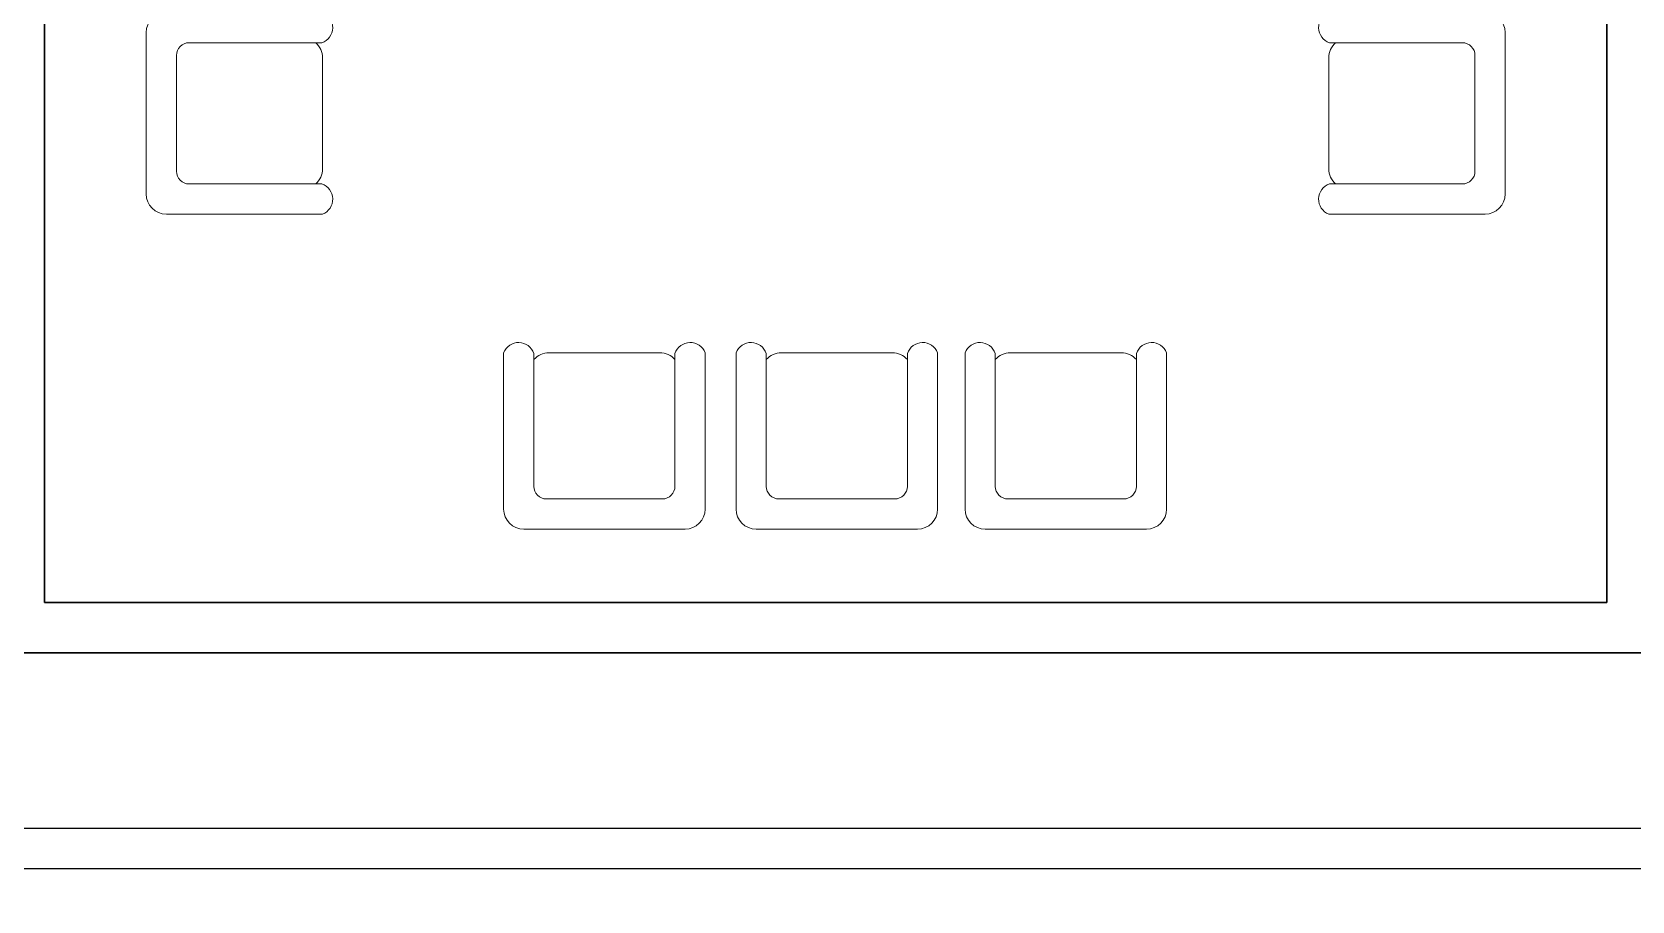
# Model space of a CAD drawing. Extents: x -59 to 582, y -1177 to 100.
# Drawn here: x 226.26 to 231.022, y -885.886 to -883.301 of the extents above; entities that cross this region are included whole.
import ezdxf

# ---------------------------------------------------------------- set-up
doc = ezdxf.new("R2010")
doc.units = 0
doc.header["$LTSCALE"] = 0.15
doc.layers.get('0').update_dxf_attribs({"color": 252})
doc.layers.add('0 sockets', color=252, linetype='Continuous')
doc.layers.add('00', color=252, linetype='Continuous')
doc.layers.add('FUR', color=252, linetype='Continuous', lineweight=9)
doc.layers.add('wall', color=252, linetype='Continuous', lineweight=30)
doc.styles.add('ROMAND', font='ROMAND.SHX')

# ---------------------------------------------------------------- blocks, each defined once
blk = doc.blocks.new('WQ')
h = blk.add_hatch(color=6)
h.dxf.hatch_style = 1
h.paths.add_polyline_path([(-126.0910845079425, 5.000000000000028), (-126.0910845079425, -169.5214532968348), (126.0910845079425, -169.5214532968348), (126.0910845079425, 5.000000000000028)])
h.paths.add_polyline_path([(121.0910845079425, 0), (121.0910845079425, -164.5214532968348), (-121.0910845079425, -164.5214532968348), (-121.0910845079425, 0)], flags=16)
at = {"layer": '0 sockets', "color": 3, "style": 'ROMAND'}
blk.add_attdef('ACCESS_CONTROL', (-48.66347338469924, 7.621839835862573), '', height=7.972657249319491, dxfattribs=at)
blk = doc.blocks.new('ARCH')
at = {"layer": 'FUR'}
for p, q in [((56.17741161259846, 350.3700792609097), (56.17741161259846, 349.8900792609098)), ((56.70033669830769, 350.3400792609097), (56.30491161259846, 350.3400792609097)), ((59.69966330169228, 350.3400792609097), (60.09508838740152, 350.3400792609097)), ((60.22258838740157, 350.3700792609097), (60.22258838740157, 349.8900792609098)), ((56.26741161259844, 350.3025792609097), (56.26741161259849, 349.9575792609098)), ((56.70241161259844, 349.9650792609097), (56.70241161259844, 350.2950792609097)), ((59.69758838740154, 349.9650792609097), (59.69758838740154, 350.2950792609097)), ((60.13258838740154, 350.3025792609097), (60.13258838740154, 349.9575792609098)), ((56.30491161259846, 349.9200792609097), (56.70033669830769, 349.9200792609097)), ((60.09508838740152, 349.9200792609097), (59.69966330169228, 349.9200792609097)), ((56.23741161259846, 349.8300792609097), (56.70241161259844, 349.8300792609097)), ((60.16258838740151, 349.8300792609097), (59.69758838740154, 349.8300792609097)), ((57.2413061602328, 349.4178356370814), (57.2413061602328, 348.9528356370814)), ((57.33130616023277, 349.4157607227906), (57.33130616023277, 349.0203356370814)), ((57.70630616023277, 349.4178356370814), (57.37630616023279, 349.4178356370814)), ((57.75130616023279, 349.0203356370815), (57.75130616023279, 349.4157607227906)), ((57.84130616023276, 348.9528356370814), (57.84130616023276, 349.4178356370814)), ((57.93311276839444, 349.4178356370814), (57.93311276839444, 348.9528356370814)), ((58.02311276839441, 349.4157607227906), (58.02311276839441, 349.0203356370814)), ((58.39811276839441, 349.4178356370814), (58.06811276839443, 349.4178356370814)), ((58.44311276839443, 349.0203356370815), (58.44311276839443, 349.4157607227906)), ((58.5331127683944, 348.9528356370814), (58.5331127683944, 349.4178356370814)), ((58.61476409320989, 349.4178356370814), (58.61476409320989, 348.9528356370814)), ((58.70476409320986, 349.4157607227906), (58.70476409320986, 349.0203356370814)), ((59.07976409320986, 349.4178356370814), (58.74976409320988, 349.4178356370814)), ((59.12476409320988, 349.0203356370815), (59.12476409320988, 349.4157607227906)), ((59.21476409320985, 348.9528356370814), (59.21476409320985, 349.4178356370814)), ((57.36880616023274, 348.9828356370813), (57.71380616023276, 348.9828356370815)), ((58.06061276839438, 348.9828356370813), (58.40561276839441, 348.9828356370815)), ((58.74226409320983, 348.9828356370813), (59.08726409320985, 348.9828356370815)), ((57.30130616023274, 348.8928356370814), (57.78130616023276, 348.8928356370814)), ((57.99311276839438, 348.8928356370814), (58.4731127683944, 348.8928356370814)), ((58.67476409320983, 348.8928356370814), (59.15476409320985, 348.8928356370814))]:
    blk.add_line(p, q, dxfattribs=at)
for centre, major_axis, ratio, start_param, end_param in [((56.23741161259846, 350.3700792609097), (0.04242640687119543, 0.04242640687119543), 0.999999999999954, 0.7853981633974713, 2.356194490192322), ((56.68483801946968, 350.385460494963), (-0.03390918349108824, 0.03390918349108824), 0.9999999999999523, 2.685296435216767, 5.122584158944666), ((56.30491161259852, 350.3025792609097), (-0.02651650429449858, 0.02651650429449859), 0.9999999999998453, -0.7853981633975257, 0.7853981633975256), ((56.64241161259849, 350.2950792609097), (-0.04242640687119512, 0.04242640687119513), 0.9999999999999473, 3.926990816987268, 4.775052895786141), ((56.30491161259852, 349.9575792609098), (0.02651650429449859, 0.02651650429449859), 0.9999999999998453, 2.356194490192268, 3.926990816987319), ((56.64241161259849, 349.9650792609097), (0.04242640687119514, 0.04242640687119513), 0.9999999999999473, 4.649725064983238, 5.497787143782111), ((56.68483801946968, 349.8746980268564), (0.03390918349108822, 0.03390918349108822), 0.9999999999999527, 4.302193801824713, 6.739481525552612), ((56.23741161259846, 349.8900792609098), (-0.04242640687119544, 0.04242640687119545), 0.9999999999999538, 0.7853981633974714, 2.356194490192322), ((57.28592492617946, 349.4002620439525), (0.03390918349108824, 0.03390918349108824), 0.9999999999999521, 5.826889088806561, 8.264176812534458), ((57.79668739428604, 349.4002620439525), (-0.03390918349108823, 0.03390918349108824), 0.9999999999999526, 4.302193801824714, 6.739481525552611), ((57.9777315343411, 349.4002620439525), (0.03390918349108824, 0.03390918349108824), 0.9999999999999521, 5.826889088806561, 8.264176812534458), ((58.48849400244774, 349.4002620439525), (-0.03390918349108823, 0.03390918349108824), 0.9999999999999526, 4.302193801824714, 6.739481525552611), ((58.65938285915655, 349.4002620439525), (0.03390918349108824, 0.03390918349108824), 0.9999999999999521, 5.826889088806561, 8.264176812534458), ((59.17014532726313, 349.4002620439525), (-0.03390918349108823, 0.03390918349108824), 0.9999999999999526, 4.302193801824714, 6.739481525552611), ((57.37630616023279, 349.3578356370813), (0.04242640687119514, 0.04242640687119514), 0.9999999999999472, 0.7853981633974747, 1.633460242196348), ((57.70630616023277, 349.3578356370813), (-0.04242640687119512, 0.04242640687119513), 0.9999999999999473, 4.649725064983238, 5.497787143782111), ((58.06811276839443, 349.3578356370813), (0.04242640687119514, 0.04242640687119514), 0.9999999999999472, 0.7853981633974747, 1.633460242196348), ((58.39811276839441, 349.3578356370813), (-0.04242640687119512, 0.04242640687119513), 0.9999999999999473, 4.649725064983238, 5.497787143782111), ((58.74976409320988, 349.3578356370813), (0.04242640687119514, 0.04242640687119514), 0.9999999999999472, 0.7853981633974747, 1.633460242196348), ((59.07976409320986, 349.3578356370813), (-0.04242640687119512, 0.04242640687119513), 0.9999999999999473, 4.649725064983238, 5.497787143782111), ((57.36880616023279, 349.0203356370814), (0.02651650429449859, 0.02651650429449859), 0.9999999999998453, 2.356194490192268, 3.926990816987319), ((57.71380616023276, 349.0203356370815), (-0.02651650429449858, 0.02651650429449859), 0.9999999999998453, 2.356194490192268, 3.926990816987319), ((58.06061276839444, 349.0203356370814), (0.02651650429449859, 0.02651650429449859), 0.9999999999998453, 2.356194490192268, 3.926990816987319), ((58.40561276839441, 349.0203356370815), (-0.02651650429449858, 0.02651650429449859), 0.9999999999998453, 2.356194490192268, 3.926990816987319), ((58.74226409320988, 349.0203356370814), (0.02651650429449859, 0.02651650429449859), 0.9999999999998453, 2.356194490192268, 3.926990816987319), ((59.08726409320985, 349.0203356370815), (-0.02651650429449858, 0.02651650429449859), 0.9999999999998453, 2.356194490192268, 3.926990816987319), ((57.3013061602328, 348.9528356370814), (-0.04242640687119544, 0.04242640687119545), 0.9999999999999538, 0.7853981633974714, 2.356194490192322), ((57.78130616023276, 348.9528356370814), (0.04242640687119543, 0.04242640687119543), 0.999999999999954, 3.926990816987264, 5.497787143782115), ((57.99311276839444, 348.9528356370814), (-0.04242640687119544, 0.04242640687119545), 0.9999999999999538, 0.7853981633974714, 2.356194490192322), ((58.4731127683944, 348.9528356370814), (0.04242640687119543, 0.04242640687119543), 0.999999999999954, 3.926990816987264, 5.497787143782115), ((58.67476409320989, 348.9528356370814), (-0.04242640687119544, 0.04242640687119545), 0.9999999999999538, 0.7853981633974714, 2.356194490192322), ((59.15476409320985, 348.9528356370814), (0.04242640687119543, 0.04242640687119543), 0.999999999999954, 3.926990816987264, 5.497787143782115)]:
    blk.add_ellipse(centre, major_axis=major_axis, ratio=ratio, start_param=start_param, end_param=end_param, dxfattribs=at)
at = {"layer": 'FUR', "extrusion": (0, 0, -1)}
for centre, major_axis, ratio, start_param, end_param in [((59.71516198053035, 350.385460494963), (0.03390918349108824, 0.03390918349108824), 0.9999999999999523, 2.685296435216767, 5.122584158944666), ((59.75758838740154, 350.2950792609097), (0.04242640687119512, 0.04242640687119513), 0.9999999999999473, 3.926990816987268, 4.775052895786141), ((60.09508838740157, 350.3025792609097), (0.02651650429449858, 0.02651650429449859), 0.9999999999998453, -0.7853981633975257, 0.7853981633975256), ((59.75758838740154, 349.9650792609097), (-0.04242640687119514, 0.04242640687119513), 0.9999999999999473, 4.649725064983238, 5.497787143782111), ((59.71516198053035, 349.8746980268564), (-0.03390918349108822, 0.03390918349108822), 0.9999999999999527, 4.302193801824713, 6.739481525552612), ((60.16258838740151, 349.8900792609098), (0.04242640687119544, 0.04242640687119545), 0.9999999999999538, 0.7853981633974714, 2.356194490192322)]:
    blk.add_ellipse(centre, major_axis=major_axis, ratio=ratio, start_param=start_param, end_param=end_param, dxfattribs=at)
at = {"layer": 'FUR', "extrusion": (0, 0, -0.9999999999999998)}
for centre, major_axis, ratio, start_param, end_param in [((60.16258838740157, 350.3700792609097), (-0.04242640687119543, 0.04242640687119543), 0.999999999999954, 0.7853981633974713, 2.356194490192322), ((60.09508838740152, 349.9575792609098), (-0.02651650429449859, 0.02651650429449859), 0.9999999999998453, 2.356194490192268, 3.926990816987319)]:
    blk.add_ellipse(centre, major_axis=major_axis, ratio=ratio, start_param=start_param, end_param=end_param, dxfattribs=at)
at = {"layer": 'wall'}
for p, q in [((55.87499999999998, 355.725), (55.875, 348.6749999999999)), ((60.52499999999997, 355.7249999999999), (60.52499999999998, 348.675)), ((55.875, 355.1249999999999), (55.875, 348.675)), ((60.52499999999998, 348.6749999999999), (55.87499999999994, 348.6749999999999)), ((60.52499999999998, 348.6749999999999), (55.875, 348.675)), ((60.52499999999998, 348.6749999999999), (55.875, 348.6749999999999)), ((56.35128780492715, 348.675), (55.875, 348.675)), ((56.35128780492715, 348.675), (55.875, 348.675)), ((58.72499999999997, 348.675), (56.35128780492715, 348.675)), ((57.90437137984628, 348.675), (59.4201288363663, 348.675)), ((60.52499999999998, 348.6749999999999), (58.30128780492714, 348.675)), ((60.52499999999998, 348.6749999999999), (58.72500000000002, 348.675)), ((60.52499999999998, 348.675), (58.875, 348.675)), ((59.4201288363663, 348.675), (60.52500000000003, 348.675)), ((82.27499999999998, 348.5249999999999), (55.72388756439489, 348.5249999999999)), ((65.39999999999998, 348.5249999999999), (55.72388756439489, 348.5249999999999)), ((65.32499999999999, 348.5249999999999), (55.72388756439489, 348.5249999999999)), ((57.7999999999999, 348.5249999999999), (55.72388756439489, 348.5249999999999))]:
    blk.add_line(p, q, dxfattribs=at)

msp = doc.modelspace()

# ---------------------------------------------------------------- linework, layer by layer
at = {"layer": '0 sockets', "color": 1}
for points in [[(227.057166104511, -880.2986643916485), (227.0571661045111, -877.3981417589133, 0.4142135623730981), (226.9571661045111, -877.2981417589133), (216.4592406812969, -877.2981417589136, 0.41421356237309), (216.3592406812969, -877.3981417589137), (216.3592406812969, -885.6893501062821, 0.414213562373097), (216.4592406812968, -885.7893501062821), (250.925, -885.789350106282, -0.4142135623730904), (251.025, -885.889350106282), (251.0250000000001, -891.0007203130851, 0.4142135623731463), (251.1250000000001, -891.1007203130852), (251.6200960704318, -891.100720313085)], [(226.937166104511, -880.2986643916485), (226.937166104511, -877.5181417589134, 0.414213562373095), (226.837166104511, -877.4181417589134), (216.5792406812969, -877.4181417589135, 0.414213562373094), (216.4792406812969, -877.5181417589135), (216.4792406812969, -885.5693501062822, 0.4142135623730971), (216.5792406812969, -885.6693501062822), (251.1250000000001, -885.6693501062821, -0.4142135623730981), (251.2250000000001, -885.7693501062821), (251.225, -889.378395065746, 0.4142135623730973), (251.325, -889.478395065746), (251.4506070324655, -889.478395065746)]]:
    msp.add_lwpolyline(points, format="xyb", dxfattribs=at)

# ---------------------------------------------------------------- block references
at = {"layer": '0 sockets', "color": 3}
msp.add_blockref('WQ', (244.6113280743475, -795.2772400460581), dxfattribs=at)
at = {"layer": '00', "color": 3}
msp.add_blockref('ARCH', (170.422473921342, -1233.672587267475), dxfattribs=at)

doc.saveas('drawing.dxf')
